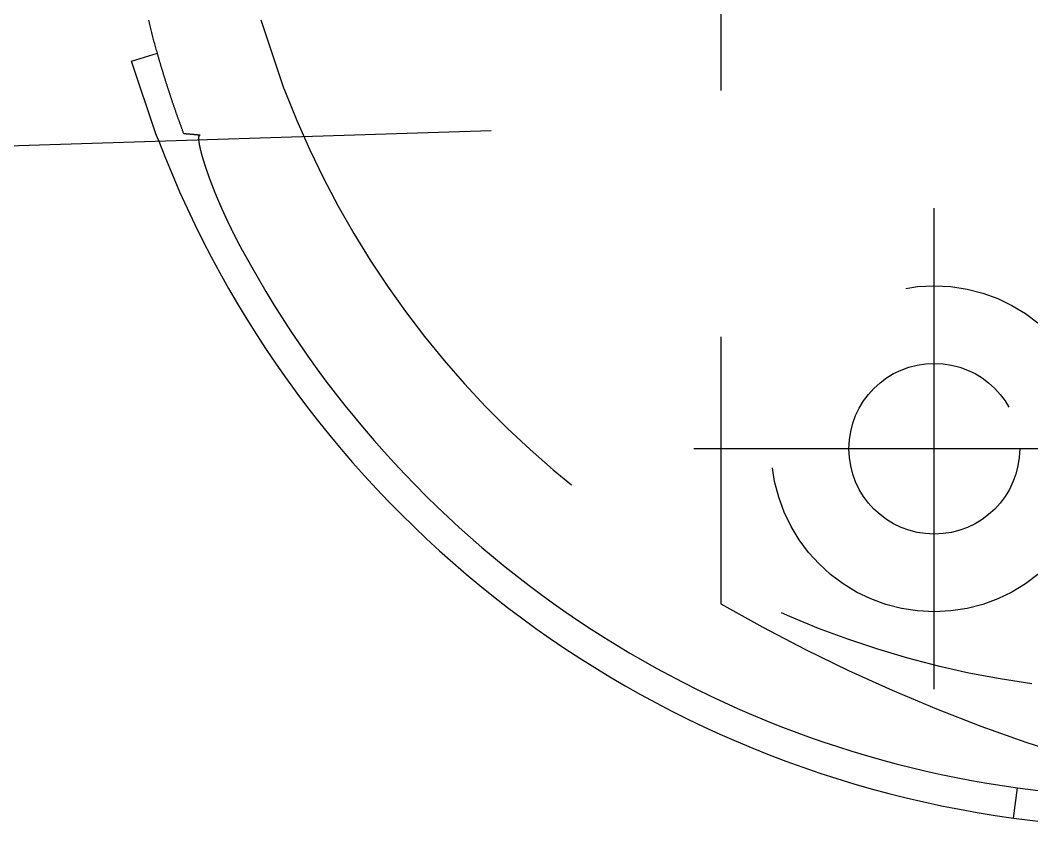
# Model space of a CAD drawing. Extents: x -139 to 76, y -217 to 47.
# Drawn here: x -40.56 to -14.49, y -45 to -23.96 of the extents above; entities that cross this region are included whole.
import ezdxf

# ---------------------------------------------------------------- set-up
doc = ezdxf.new("R2010")
doc.units = 0
doc.linetypes.add('CENTER', pattern=[50.8, 31.75, -6.35, 6.35, -6.35])
doc.linetypes.add('DASHED', pattern=[19.05, 12.7, -6.35])
doc.layers.get('0').update_dxf_attribs({"linetype": 'CONTINUOUS'})
doc.layers.add('CENTER', color=1, linetype='CONTINUOUS')

msp = doc.modelspace()

# ---------------------------------------------------------------- linework, layer by layer
at = {"color": 3, "linetype": 'DASHED'}
for p, q in [((-22.5, 5.984), (-22.5, -39)), ((-37.689, -25.009), (-37.022, -24.811))]:
    msp.add_line(p, q, dxfattribs=at)
at = {"color": 7, "linetype": 'CONTINUOUS'}
for p, q in [((-122.872, -29.819), (-28.423, -26.799)), ((-14.962, -44.518), (-14.856, -43.738))]:
    msp.add_line(p, q, dxfattribs=at)
at = {"color": 3, "linetype": 'DASHED', "flags": 128}
for points in [[(-33.732, -25.79), (-33.763, -25.707), (-34.35, -23.958)], [(-37.004, -27.031), (-37.06, -26.885), (-37.689, -25.009)]]:
    msp.add_lwpolyline(points, dxfattribs=at)
at = {"color": 3}
for points in [[(-37.022, -24.811, 0), (-37.032, -24.776, 0), (-37.042, -24.74, 0), (-37.052, -24.705, 0), (-37.062, -24.669, 0), (-37.072, -24.634, 0), (-37.082, -24.598, 0), (-37.092, -24.562, 0), (-37.101, -24.527, 0), (-37.111, -24.491, 0), (-37.12, -24.456, 0), (-37.13, -24.42, 0), (-37.139, -24.384, 0), (-37.148, -24.349, 0), (-37.158, -24.313, 0), (-37.167, -24.278, 0), (-37.176, -24.242, 0), (-37.185, -24.206, 0), (-37.194, -24.171, 0), (-37.203, -24.135, 0), (-37.212, -24.099, 0), (-37.221, -24.064, 0), (-37.229, -24.028, 0), (-37.238, -23.992, 0), (-37.246, -23.956, 0)], [(-36.342, -26.883, 0), (-36.348, -26.867, 0), (-36.354, -26.851, 0), (-36.36, -26.834, 0), (-36.366, -26.818, 0), (-36.371, -26.802, 0), (-36.377, -26.786, 0), (-36.383, -26.77, 0), (-36.389, -26.754, 0), (-36.395, -26.738, 0), (-36.401, -26.722, 0), (-36.407, -26.706, 0), (-36.413, -26.69, 0), (-36.419, -26.674, 0), (-36.425, -26.657, 0), (-36.43, -26.641, 0), (-36.436, -26.625, 0), (-36.442, -26.609, 0), (-36.448, -26.593, 0), (-36.454, -26.577, 0), (-36.459, -26.561, 0), (-36.465, -26.544, 0), (-36.471, -26.528, 0), (-36.477, -26.512, 0), (-36.483, -26.496, 0), (-36.488, -26.48, 0), (-36.494, -26.464, 0), (-36.5, -26.447, 0), (-36.505, -26.431, 0), (-36.511, -26.415, 0), (-36.517, -26.399, 0), (-36.523, -26.383, 0), (-36.528, -26.366, 0), (-36.534, -26.35, 0), (-36.539, -26.334, 0), (-36.545, -26.318, 0), (-36.551, -26.302, 0), (-36.556, -26.285, 0), (-36.562, -26.269, 0), (-36.568, -26.253, 0), (-36.573, -26.237, 0), (-36.579, -26.221, 0), (-36.584, -26.204, 0), (-36.59, -26.188, 0), (-36.596, -26.172, 0), (-36.601, -26.156, 0), (-36.607, -26.14, 0), (-36.612, -26.123, 0), (-36.618, -26.107, 0), (-36.623, -26.091, 0), (-36.629, -26.075, 0), (-36.634, -26.058, 0), (-36.64, -26.042, 0), (-36.645, -26.026, 0), (-36.651, -26.009, 0), (-36.656, -25.993, 0), (-36.661, -25.977, 0), (-36.667, -25.96, 0), (-36.672, -25.944, 0), (-36.678, -25.928, 0), (-36.683, -25.912, 0), (-36.688, -25.895, 0), (-36.694, -25.879, 0), (-36.699, -25.863, 0), (-36.705, -25.846, 0), (-36.71, -25.83, 0), (-36.715, -25.814, 0), (-36.721, -25.797, 0), (-36.726, -25.781, 0), (-36.731, -25.765, 0), (-36.736, -25.748, 0), (-36.742, -25.732, 0), (-36.747, -25.716, 0), (-36.752, -25.7, 0), (-36.758, -25.683, 0), (-36.763, -25.667, 0), (-36.768, -25.65, 0), (-36.773, -25.634, 0), (-36.779, -25.618, 0), (-36.784, -25.601, 0), (-36.789, -25.585, 0), (-36.794, -25.569, 0), (-36.799, -25.552, 0), (-36.804, -25.536, 0), (-36.81, -25.519, 0), (-36.815, -25.503, 0), (-36.82, -25.487, 0), (-36.825, -25.47, 0), (-36.83, -25.454, 0), (-36.835, -25.437, 0), (-36.84, -25.421, 0), (-36.846, -25.405, 0), (-36.851, -25.388, 0), (-36.856, -25.372, 0), (-36.861, -25.355, 0), (-36.866, -25.339, 0), (-36.871, -25.323, 0), (-36.876, -25.306, 0), (-36.881, -25.29, 0), (-36.886, -25.273, 0), (-36.891, -25.257, 0), (-36.896, -25.24, 0), (-36.901, -25.224, 0), (-36.906, -25.207, 0), (-36.911, -25.191, 0), (-36.916, -25.174, 0), (-36.921, -25.158, 0), (-36.926, -25.141, 0), (-36.931, -25.125, 0), (-36.935, -25.108, 0), (-36.94, -25.092, 0), (-36.945, -25.076, 0), (-36.95, -25.059, 0), (-36.955, -25.043, 0), (-36.96, -25.026, 0), (-36.965, -25.009, 0), (-36.97, -24.993, 0), (-36.974, -24.977, 0), (-36.979, -24.96, 0), (-36.984, -24.943, 0), (-36.989, -24.927, 0), (-36.994, -24.91, 0), (-36.998, -24.894, 0), (-37.003, -24.877, 0), (-37.008, -24.861, 0), (-37.013, -24.844, 0), (-37.017, -24.828, 0), (-37.022, -24.811, 0)], [(-35.918, -26.922, 0), (-35.921, -26.921, 0), (-35.925, -26.921, 0), (-35.928, -26.921, 0), (-35.931, -26.92, 0), (-35.935, -26.92, 0), (-35.938, -26.92, 0), (-35.941, -26.919, 0), (-35.945, -26.919, 0), (-35.948, -26.919, 0), (-35.951, -26.919, 0), (-35.955, -26.918, 0), (-35.958, -26.918, 0), (-35.961, -26.918, 0), (-35.965, -26.918, 0), (-35.968, -26.917, 0), (-35.971, -26.917, 0), (-35.975, -26.917, 0), (-35.978, -26.916, 0), (-35.981, -26.916, 0), (-35.985, -26.916, 0), (-35.988, -26.916, 0), (-35.991, -26.915, 0), (-35.995, -26.915, 0), (-35.998, -26.915, 0), (-36.001, -26.914, 0), (-36.005, -26.914, 0), (-36.008, -26.914, 0), (-36.011, -26.913, 0), (-36.015, -26.913, 0), (-36.018, -26.913, 0), (-36.021, -26.913, 0), (-36.025, -26.912, 0), (-36.028, -26.912, 0), (-36.031, -26.912, 0), (-36.035, -26.911, 0), (-36.038, -26.911, 0), (-36.041, -26.911, 0), (-36.045, -26.91, 0), (-36.048, -26.91, 0), (-36.051, -26.91, 0), (-36.055, -26.91, 0), (-36.058, -26.909, 0), (-36.061, -26.909, 0), (-36.065, -26.909, 0), (-36.068, -26.908, 0), (-36.071, -26.908, 0), (-36.075, -26.908, 0), (-36.078, -26.908, 0), (-36.081, -26.907, 0), (-36.085, -26.907, 0), (-36.088, -26.907, 0), (-36.091, -26.906, 0), (-36.095, -26.906, 0), (-36.098, -26.906, 0), (-36.101, -26.905, 0), (-36.105, -26.905, 0), (-36.108, -26.905, 0), (-36.111, -26.905, 0), (-36.115, -26.904, 0), (-36.118, -26.904, 0), (-36.121, -26.904, 0), (-36.125, -26.903, 0), (-36.128, -26.903, 0), (-36.131, -26.903, 0), (-36.135, -26.902, 0), (-36.138, -26.902, 0), (-36.141, -26.902, 0), (-36.145, -26.902, 0), (-36.148, -26.901, 0), (-36.151, -26.901, 0), (-36.155, -26.901, 0), (-36.158, -26.9, 0), (-36.161, -26.9, 0), (-36.165, -26.9, 0), (-36.168, -26.899, 0), (-36.171, -26.899, 0), (-36.175, -26.899, 0), (-36.178, -26.898, 0), (-36.181, -26.898, 0), (-36.185, -26.898, 0), (-36.188, -26.898, 0), (-36.191, -26.897, 0), (-36.195, -26.897, 0), (-36.198, -26.897, 0), (-36.201, -26.896, 0), (-36.205, -26.896, 0), (-36.208, -26.896, 0), (-36.211, -26.895, 0), (-36.215, -26.895, 0), (-36.218, -26.895, 0), (-36.221, -26.895, 0), (-36.225, -26.894, 0), (-36.228, -26.894, 0), (-36.231, -26.894, 0), (-36.235, -26.893, 0), (-36.238, -26.893, 0), (-36.241, -26.893, 0), (-36.245, -26.892, 0), (-36.248, -26.892, 0), (-36.251, -26.892, 0), (-36.255, -26.891, 0), (-36.258, -26.891, 0), (-36.261, -26.891, 0), (-36.265, -26.89, 0), (-36.268, -26.89, 0), (-36.271, -26.89, 0), (-36.275, -26.89, 0), (-36.278, -26.889, 0), (-36.281, -26.889, 0), (-36.285, -26.889, 0), (-36.288, -26.888, 0), (-36.291, -26.888, 0), (-36.295, -26.888, 0), (-36.298, -26.887, 0), (-36.301, -26.887, 0), (-36.305, -26.887, 0), (-36.308, -26.886, 0), (-36.311, -26.886, 0), (-36.315, -26.886, 0), (-36.318, -26.885, 0), (-36.321, -26.885, 0), (-36.325, -26.885, 0), (-36.328, -26.884, 0), (-36.331, -26.884, 0), (-36.335, -26.884, 0), (-36.338, -26.884, 0), (-36.341, -26.883, 0)], [(-35.952, -27.041, 0), (-35.952, -27.039, 0), (-35.952, -27.037, 0), (-35.952, -27.035, 0), (-35.952, -27.034, 0), (-35.952, -27.032, 0), (-35.953, -27.03, 0), (-35.953, -27.028, 0), (-35.953, -27.026, 0), (-35.953, -27.024, 0), (-35.953, -27.023, 0), (-35.953, -27.021, 0), (-35.953, -27.019, 0), (-35.953, -27.017, 0), (-35.953, -27.016, 0), (-35.953, -27.014, 0), (-35.953, -27.012, 0), (-35.953, -27.011, 0), (-35.953, -27.009, 0), (-35.953, -27.007, 0), (-35.953, -27.006, 0), (-35.953, -27.004, 0), (-35.953, -27.003, 0), (-35.953, -27.001, 0), (-35.953, -27, 0), (-35.953, -26.998, 0), (-35.953, -26.996, 0), (-35.953, -26.995, 0), (-35.953, -26.993, 0), (-35.953, -26.992, 0), (-35.953, -26.991, 0), (-35.953, -26.989, 0), (-35.953, -26.988, 0), (-35.953, -26.986, 0), (-35.953, -26.985, 0), (-35.953, -26.983, 0), (-35.953, -26.982, 0), (-35.953, -26.981, 0), (-35.953, -26.979, 0), (-35.952, -26.978, 0), (-35.952, -26.977, 0), (-35.952, -26.975, 0), (-35.952, -26.974, 0), (-35.952, -26.973, 0), (-35.952, -26.971, 0), (-35.952, -26.97, 0), (-35.951, -26.969, 0), (-35.951, -26.968, 0), (-35.951, -26.967, 0), (-35.951, -26.965, 0), (-35.951, -26.964, 0), (-35.951, -26.963, 0), (-35.95, -26.962, 0), (-35.95, -26.961, 0), (-35.95, -26.96, 0), (-35.95, -26.959, 0), (-35.95, -26.958, 0), (-35.949, -26.957, 0), (-35.949, -26.956, 0), (-35.949, -26.955, 0), (-35.949, -26.953, 0), (-35.948, -26.953, 0), (-35.948, -26.952, 0), (-35.948, -26.951, 0), (-35.948, -26.95, 0), (-35.947, -26.949, 0), (-35.947, -26.948, 0), (-35.947, -26.947, 0), (-35.946, -26.946, 0), (-35.946, -26.945, 0), (-35.946, -26.944, 0), (-35.946, -26.944, 0), (-35.945, -26.943, 0), (-35.945, -26.942, 0), (-35.944, -26.941, 0), (-35.944, -26.94, 0), (-35.944, -26.939, 0), (-35.944, -26.939, 0), (-35.943, -26.938, 0), (-35.943, -26.937, 0), (-35.942, -26.937, 0), (-35.942, -26.936, 0), (-35.942, -26.935, 0), (-35.941, -26.935, 0), (-35.941, -26.934, 0), (-35.941, -26.933, 0), (-35.94, -26.933, 0), (-35.94, -26.932, 0), (-35.939, -26.932, 0), (-35.939, -26.931, 0), (-35.938, -26.93, 0), (-35.938, -26.93, 0), (-35.938, -26.929, 0), (-35.937, -26.929, 0), (-35.937, -26.928, 0), (-35.936, -26.928, 0), (-35.936, -26.928, 0), (-35.935, -26.927, 0), (-35.935, -26.927, 0), (-35.934, -26.926, 0), (-35.934, -26.926, 0), (-35.933, -26.925, 0), (-35.933, -26.925, 0), (-35.932, -26.925, 0), (-35.932, -26.924, 0), (-35.931, -26.924, 0), (-35.931, -26.924, 0), (-35.93, -26.924, 0), (-35.929, -26.923, 0), (-35.929, -26.923, 0), (-35.928, -26.923, 0), (-35.928, -26.923, 0), (-35.927, -26.922, 0), (-35.927, -26.922, 0), (-35.926, -26.922, 0), (-35.925, -26.922, 0), (-35.925, -26.922, 0), (-35.924, -26.922, 0), (-35.924, -26.922, 0), (-35.923, -26.922, 0), (-35.922, -26.922, 0), (-35.922, -26.922, 0), (-35.921, -26.922, 0), (-35.92, -26.921, 0), (-35.92, -26.921, 0), (-35.919, -26.921, 0), (-35.919, -26.922, 0), (-35.918, -26.922, 0)], [(-35.918, -26.922, 0), (-35.918, -26.922, 0), (-35.918, -26.922, 0), (-35.918, -26.922, 0), (-35.918, -26.922, 0), (-35.918, -26.922, 0), (-35.918, -26.922, 0), (-35.918, -26.922, 0), (-35.918, -26.922, 0), (-35.918, -26.922, 0), (-35.918, -26.922, 0), (-35.918, -26.922, 0), (-35.918, -26.922, 0), (-35.919, -26.922, 0), (-35.919, -26.922, 0), (-35.919, -26.922, 0), (-35.919, -26.922, 0), (-35.919, -26.922, 0), (-35.919, -26.922, 0), (-35.919, -26.922, 0), (-35.919, -26.922, 0), (-35.919, -26.922, 0), (-35.919, -26.922, 0), (-35.919, -26.922, 0), (-35.919, -26.922, 0), (-35.919, -26.922, 0), (-35.919, -26.922, 0), (-35.919, -26.922, 0), (-35.919, -26.922, 0), (-35.919, -26.922, 0), (-35.919, -26.922, 0), (-35.919, -26.922, 0), (-35.919, -26.922, 0), (-35.919, -26.922, 0), (-35.919, -26.922, 0), (-35.919, -26.922, 0), (-35.919, -26.922, 0), (-35.919, -26.922, 0), (-35.919, -26.922, 0), (-35.919, -26.922, 0), (-35.919, -26.922, 0), (-35.919, -26.922, 0), (-35.919, -26.922, 0), (-35.919, -26.922, 0), (-35.919, -26.922, 0), (-35.919, -26.922, 0), (-35.919, -26.922, 0), (-35.919, -26.922, 0), (-35.92, -26.922, 0), (-35.92, -26.922, 0), (-35.92, -26.922, 0), (-35.92, -26.922, 0), (-35.92, -26.922, 0), (-35.92, -26.922, 0), (-35.92, -26.922, 0), (-35.92, -26.922, 0), (-35.92, -26.922, 0), (-35.92, -26.922, 0), (-35.92, -26.922, 0), (-35.92, -26.922, 0), (-35.92, -26.922, 0), (-35.92, -26.922, 0), (-35.92, -26.922, 0), (-35.92, -26.922, 0), (-35.92, -26.922, 0), (-35.92, -26.922, 0), (-35.92, -26.922, 0), (-35.92, -26.922, 0), (-35.92, -26.922, 0), (-35.92, -26.922, 0), (-35.92, -26.922, 0), (-35.92, -26.922, 0), (-35.92, -26.922, 0), (-35.92, -26.922, 0), (-35.92, -26.922, 0), (-35.92, -26.922, 0), (-35.92, -26.922, 0), (-35.92, -26.922, 0), (-35.92, -26.922, 0), (-35.921, -26.922, 0), (-35.921, -26.922, 0), (-35.921, -26.922, 0), (-35.921, -26.922, 0), (-35.921, -26.922, 0), (-35.921, -26.922, 0), (-35.921, -26.922, 0), (-35.921, -26.922, 0), (-35.921, -26.922, 0), (-35.921, -26.922, 0), (-35.921, -26.922, 0), (-35.921, -26.922, 0), (-35.921, -26.922, 0), (-35.921, -26.922, 0), (-35.921, -26.922, 0), (-35.921, -26.922, 0), (-35.921, -26.922, 0), (-35.921, -26.922, 0), (-35.921, -26.922, 0), (-35.921, -26.922, 0), (-35.921, -26.922, 0), (-35.921, -26.922, 0), (-35.921, -26.922, 0), (-35.921, -26.922, 0), (-35.921, -26.922, 0), (-35.921, -26.922, 0), (-35.921, -26.922, 0), (-35.921, -26.922, 0), (-35.922, -26.922, 0), (-35.922, -26.922, 0), (-35.922, -26.922, 0), (-35.922, -26.922, 0), (-35.922, -26.922, 0), (-35.922, -26.922, 0), (-35.922, -26.922, 0), (-35.922, -26.922, 0), (-35.922, -26.922, 0), (-35.922, -26.922, 0), (-35.922, -26.922, 0), (-35.922, -26.922, 0), (-35.922, -26.922, 0), (-35.922, -26.922, 0), (-35.922, -26.922, 0), (-35.922, -26.922, 0), (-35.922, -26.922, 0), (-35.922, -26.922, 0), (-35.922, -26.922, 0), (-35.922, -26.922, 0), (-35.922, -26.922, 0)]]:
    msp.add_polyline3d(points, dxfattribs=at)
at = {"color": 7}
msp.add_polyline3d([(-34.82, -29.909, 0), (-34.824, -29.901, 0), (-34.827, -29.895, 0), (-34.831, -29.887, 0), (-34.835, -29.88, 0), (-34.839, -29.873, 0), (-34.842, -29.866, 0), (-34.846, -29.859, 0), (-34.85, -29.852, 0), (-34.854, -29.845, 0), (-34.858, -29.838, 0), (-34.861, -29.831, 0), (-34.865, -29.824, 0), (-34.869, -29.817, 0), (-34.873, -29.81, 0), (-34.876, -29.803, 0), (-34.88, -29.796, 0), (-34.884, -29.789, 0), (-34.887, -29.782, 0), (-34.891, -29.775, 0), (-34.895, -29.768, 0), (-34.899, -29.761, 0), (-34.902, -29.754, 0), (-34.906, -29.747, 0), (-34.91, -29.74, 0), (-34.913, -29.733, 0), (-34.917, -29.726, 0), (-34.921, -29.718, 0), (-34.924, -29.712, 0), (-34.928, -29.704, 0), (-34.932, -29.697, 0), (-34.935, -29.69, 0), (-34.939, -29.683, 0), (-34.943, -29.676, 0), (-34.946, -29.669, 0), (-34.95, -29.662, 0), (-34.954, -29.655, 0), (-34.957, -29.648, 0), (-34.961, -29.641, 0), (-34.965, -29.634, 0), (-34.968, -29.627, 0), (-34.972, -29.62, 0), (-34.975, -29.613, 0), (-34.979, -29.606, 0), (-34.983, -29.599, 0), (-34.986, -29.592, 0), (-34.99, -29.585, 0), (-34.993, -29.578, 0), (-34.997, -29.571, 0), (-35.001, -29.564, 0), (-35.004, -29.557, 0), (-35.008, -29.55, 0), (-35.011, -29.543, 0), (-35.015, -29.536, 0), (-35.018, -29.529, 0), (-35.022, -29.522, 0), (-35.025, -29.515, 0), (-35.029, -29.508, 0), (-35.032, -29.501, 0), (-35.036, -29.494, 0), (-35.039, -29.487, 0), (-35.043, -29.48, 0), (-35.047, -29.473, 0), (-35.05, -29.466, 0), (-35.054, -29.459, 0), (-35.057, -29.452, 0), (-35.061, -29.445, 0), (-35.064, -29.438, 0), (-35.068, -29.431, 0), (-35.071, -29.424, 0), (-35.075, -29.417, 0), (-35.078, -29.41, 0), (-35.081, -29.403, 0), (-35.085, -29.396, 0), (-35.088, -29.389, 0), (-35.092, -29.382, 0), (-35.095, -29.375, 0), (-35.099, -29.368, 0), (-35.102, -29.361, 0), (-35.106, -29.354, 0), (-35.109, -29.347, 0), (-35.112, -29.34, 0), (-35.116, -29.333, 0), (-35.119, -29.326, 0), (-35.123, -29.319, 0), (-35.126, -29.312, 0), (-35.13, -29.305, 0), (-35.133, -29.298, 0), (-35.136, -29.291, 0), (-35.14, -29.284, 0), (-35.143, -29.277, 0), (-35.147, -29.27, 0), (-35.15, -29.263, 0), (-35.153, -29.256, 0), (-35.157, -29.249, 0), (-35.16, -29.242, 0), (-35.163, -29.235, 0), (-35.167, -29.228, 0), (-35.17, -29.221, 0), (-35.173, -29.214, 0), (-35.177, -29.207, 0), (-35.18, -29.2, 0), (-35.184, -29.193, 0), (-35.187, -29.186, 0), (-35.19, -29.179, 0), (-35.194, -29.172, 0), (-35.197, -29.165, 0), (-35.2, -29.158, 0), (-35.203, -29.151, 0), (-35.207, -29.144, 0), (-35.21, -29.137, 0), (-35.213, -29.13, 0), (-35.217, -29.123, 0), (-35.22, -29.116, 0), (-35.223, -29.109, 0), (-35.227, -29.102, 0), (-35.23, -29.095, 0), (-35.233, -29.088, 0), (-35.236, -29.081, 0), (-35.24, -29.074, 0), (-35.243, -29.067, 0), (-35.246, -29.06, 0), (-35.249, -29.053, 0), (-35.252, -29.047, 0), (-35.256, -29.04, 0), (-35.259, -29.033, 0), (-35.262, -29.026, 0), (-35.265, -29.019, 0), (-35.269, -29.012, 0), (-35.272, -29.005, 0), (-35.275, -28.998, 0), (-35.278, -28.991, 0), (-35.281, -28.984, 0), (-35.285, -28.977, 0), (-35.288, -28.97, 0), (-35.291, -28.963, 0), (-35.294, -28.956, 0), (-35.297, -28.949, 0), (-35.3, -28.942, 0), (-35.304, -28.936, 0), (-35.307, -28.928, 0), (-35.31, -28.922, 0), (-35.313, -28.915, 0), (-35.316, -28.908, 0), (-35.319, -28.901, 0), (-35.322, -28.894, 0), (-35.325, -28.887, 0), (-35.329, -28.88, 0), (-35.332, -28.873, 0), (-35.335, -28.866, 0), (-35.338, -28.86, 0), (-35.341, -28.853, 0), (-35.344, -28.846, 0), (-35.347, -28.839, 0), (-35.35, -28.832, 0), (-35.353, -28.825, 0), (-35.356, -28.818, 0), (-35.359, -28.811, 0), (-35.362, -28.805, 0), (-35.365, -28.798, 0), (-35.368, -28.791, 0), (-35.371, -28.784, 0), (-35.374, -28.777, 0), (-35.377, -28.77, 0), (-35.38, -28.764, 0), (-35.383, -28.757, 0), (-35.386, -28.75, 0), (-35.389, -28.743, 0), (-35.392, -28.736, 0), (-35.395, -28.73, 0), (-35.398, -28.723, 0), (-35.401, -28.716, 0), (-35.404, -28.709, 0), (-35.407, -28.703, 0), (-35.41, -28.696, 0), (-35.413, -28.689, 0), (-35.416, -28.682, 0), (-35.419, -28.676, 0), (-35.422, -28.669, 0), (-35.425, -28.662, 0), (-35.427, -28.655, 0), (-35.43, -28.649, 0), (-35.433, -28.642, 0), (-35.436, -28.636, 0), (-35.439, -28.629, 0), (-35.442, -28.622, 0), (-35.444, -28.616, 0), (-35.447, -28.609, 0), (-35.45, -28.602, 0), (-35.453, -28.596, 0), (-35.456, -28.589, 0), (-35.459, -28.582, 0), (-35.461, -28.576, 0), (-35.464, -28.569, 0), (-35.467, -28.562, 0), (-35.47, -28.556, 0), (-35.472, -28.549, 0), (-35.475, -28.543, 0), (-35.478, -28.536, 0), (-35.481, -28.53, 0), (-35.483, -28.523, 0), (-35.486, -28.517, 0), (-35.489, -28.51, 0), (-35.492, -28.503, 0), (-35.494, -28.497, 0), (-35.497, -28.49, 0), (-35.5, -28.484, 0), (-35.502, -28.477, 0), (-35.505, -28.471, 0), (-35.508, -28.464, 0), (-35.51, -28.458, 0), (-35.513, -28.451, 0), (-35.516, -28.445, 0), (-35.518, -28.439, 0), (-35.521, -28.432, 0), (-35.524, -28.426, 0), (-35.526, -28.419, 0), (-35.529, -28.413, 0), (-35.531, -28.406, 0), (-35.534, -28.4, 0), (-35.537, -28.393, 0), (-35.539, -28.387, 0), (-35.542, -28.381, 0), (-35.544, -28.374, 0), (-35.547, -28.368, 0), (-35.55, -28.362, 0), (-35.552, -28.355, 0), (-35.555, -28.349, 0), (-35.557, -28.343, 0), (-35.56, -28.336, 0), (-35.562, -28.33, 0), (-35.565, -28.323, 0), (-35.567, -28.317, 0), (-35.57, -28.311, 0), (-35.572, -28.305, 0), (-35.575, -28.298, 0), (-35.577, -28.292, 0), (-35.58, -28.286, 0), (-35.582, -28.279, 0), (-35.585, -28.273, 0), (-35.587, -28.267, 0), (-35.59, -28.261, 0), (-35.592, -28.254, 0), (-35.594, -28.248, 0), (-35.597, -28.242, 0), (-35.599, -28.236, 0), (-35.602, -28.229, 0), (-35.604, -28.223, 0), (-35.606, -28.217, 0), (-35.609, -28.211, 0), (-35.611, -28.204, 0), (-35.614, -28.198, 0), (-35.616, -28.192, 0), (-35.618, -28.186, 0), (-35.621, -28.18, 0), (-35.623, -28.174, 0), (-35.626, -28.167, 0), (-35.628, -28.161, 0), (-35.63, -28.155, 0), (-35.633, -28.149, 0), (-35.635, -28.143, 0), (-35.637, -28.137, 0), (-35.639, -28.131, 0), (-35.642, -28.125, 0), (-35.644, -28.119, 0), (-35.646, -28.112, 0), (-35.649, -28.106, 0), (-35.651, -28.1, 0), (-35.653, -28.094, 0), (-35.655, -28.088, 0), (-35.658, -28.082, 0), (-35.66, -28.076, 0), (-35.662, -28.07, 0), (-35.664, -28.064, 0), (-35.666, -28.058, 0), (-35.669, -28.052, 0), (-35.671, -28.046, 0), (-35.673, -28.04, 0), (-35.675, -28.034, 0), (-35.678, -28.028, 0), (-35.68, -28.022, 0), (-35.682, -28.016, 0), (-35.684, -28.01, 0), (-35.686, -28.005, 0), (-35.688, -27.999, 0), (-35.69, -27.993, 0), (-35.693, -27.987, 0), (-35.695, -27.981, 0), (-35.697, -27.975, 0), (-35.699, -27.969, 0), (-35.701, -27.963, 0), (-35.703, -27.958, 0), (-35.705, -27.952, 0), (-35.707, -27.946, 0), (-35.709, -27.94, 0), (-35.711, -27.934, 0), (-35.713, -27.929, 0), (-35.715, -27.923, 0), (-35.717, -27.917, 0), (-35.719, -27.912, 0), (-35.721, -27.906, 0), (-35.723, -27.9, 0), (-35.725, -27.894, 0), (-35.727, -27.889, 0), (-35.729, -27.883, 0), (-35.731, -27.877, 0), (-35.733, -27.872, 0), (-35.735, -27.866, 0), (-35.737, -27.86, 0), (-35.739, -27.855, 0), (-35.741, -27.849, 0), (-35.743, -27.844, 0), (-35.745, -27.838, 0), (-35.747, -27.833, 0), (-35.749, -27.827, 0), (-35.751, -27.822, 0), (-35.752, -27.816, 0), (-35.754, -27.811, 0), (-35.756, -27.805, 0), (-35.758, -27.8, 0), (-35.76, -27.794, 0), (-35.762, -27.789, 0), (-35.764, -27.783, 0), (-35.765, -27.778, 0), (-35.767, -27.772, 0), (-35.769, -27.767, 0), (-35.771, -27.762, 0), (-35.773, -27.756, 0), (-35.774, -27.751, 0), (-35.776, -27.746, 0), (-35.778, -27.74, 0), (-35.779, -27.735, 0), (-35.781, -27.73, 0), (-35.783, -27.724, 0), (-35.785, -27.719, 0), (-35.786, -27.714, 0), (-35.788, -27.709, 0), (-35.79, -27.704, 0), (-35.791, -27.698, 0), (-35.793, -27.693, 0), (-35.795, -27.688, 0), (-35.796, -27.683, 0), (-35.798, -27.678, 0), (-35.8, -27.673, 0), (-35.801, -27.668, 0), (-35.803, -27.663, 0), (-35.805, -27.657, 0), (-35.806, -27.652, 0), (-35.808, -27.647, 0), (-35.809, -27.642, 0), (-35.811, -27.637, 0), (-35.812, -27.632, 0), (-35.814, -27.627, 0), (-35.816, -27.622, 0), (-35.817, -27.617, 0), (-35.819, -27.612, 0), (-35.82, -27.608, 0), (-35.822, -27.602, 0), (-35.823, -27.598, 0), (-35.825, -27.593, 0), (-35.826, -27.588, 0), (-35.828, -27.583, 0), (-35.829, -27.578, 0), (-35.831, -27.573, 0), (-35.832, -27.569, 0), (-35.834, -27.564, 0), (-35.835, -27.559, 0), (-35.836, -27.554, 0), (-35.838, -27.549, 0), (-35.839, -27.545, 0), (-35.841, -27.54, 0), (-35.842, -27.535, 0), (-35.843, -27.531, 0), (-35.845, -27.526, 0), (-35.846, -27.521, 0), (-35.847, -27.517, 0), (-35.849, -27.512, 0), (-35.85, -27.507, 0), (-35.852, -27.503, 0), (-35.853, -27.498, 0), (-35.854, -27.494, 0), (-35.855, -27.489, 0), (-35.857, -27.484, 0), (-35.858, -27.48, 0), (-35.859, -27.475, 0), (-35.861, -27.471, 0), (-35.862, -27.466, 0), (-35.863, -27.462, 0), (-35.864, -27.457, 0), (-35.866, -27.453, 0), (-35.867, -27.448, 0), (-35.868, -27.444, 0), (-35.869, -27.44, 0), (-35.871, -27.435, 0), (-35.872, -27.431, 0), (-35.873, -27.427, 0), (-35.874, -27.422, 0), (-35.875, -27.418, 0), (-35.877, -27.414, 0), (-35.878, -27.409, 0), (-35.879, -27.405, 0), (-35.88, -27.401, 0), (-35.881, -27.396, 0), (-35.882, -27.392, 0), (-35.883, -27.388, 0), (-35.885, -27.384, 0), (-35.886, -27.38, 0), (-35.887, -27.375, 0), (-35.888, -27.371, 0), (-35.889, -27.367, 0), (-35.89, -27.363, 0), (-35.891, -27.359, 0), (-35.892, -27.355, 0), (-35.893, -27.351, 0), (-35.894, -27.347, 0), (-35.895, -27.343, 0), (-35.896, -27.339, 0), (-35.897, -27.335, 0), (-35.898, -27.331, 0), (-35.899, -27.327, 0), (-35.9, -27.323, 0), (-35.901, -27.319, 0), (-35.902, -27.315, 0), (-35.903, -27.311, 0), (-35.904, -27.307, 0), (-35.905, -27.303, 0), (-35.906, -27.299, 0), (-35.907, -27.295, 0), (-35.908, -27.292, 0), (-35.908, -27.288, 0), (-35.909, -27.284, 0), (-35.91, -27.28, 0), (-35.911, -27.276, 0), (-35.912, -27.273, 0), (-35.913, -27.269, 0), (-35.914, -27.265, 0), (-35.915, -27.262, 0), (-35.915, -27.258, 0), (-35.916, -27.254, 0), (-35.917, -27.251, 0), (-35.918, -27.247, 0), (-35.919, -27.244, 0), (-35.919, -27.24, 0), (-35.92, -27.236, 0), (-35.921, -27.233, 0), (-35.922, -27.229, 0), (-35.922, -27.226, 0), (-35.923, -27.222, 0), (-35.924, -27.219, 0), (-35.925, -27.215, 0), (-35.925, -27.212, 0), (-35.926, -27.209, 0), (-35.927, -27.205, 0), (-35.928, -27.202, 0), (-35.928, -27.199, 0), (-35.929, -27.195, 0), (-35.929, -27.192, 0), (-35.93, -27.189, 0), (-35.931, -27.186, 0), (-35.931, -27.182, 0), (-35.932, -27.179, 0), (-35.933, -27.176, 0), (-35.933, -27.173, 0), (-35.934, -27.169, 0), (-35.934, -27.166, 0), (-35.935, -27.163, 0), (-35.935, -27.16, 0), (-35.936, -27.157, 0), (-35.937, -27.154, 0), (-35.937, -27.151, 0), (-35.938, -27.148, 0), (-35.938, -27.145, 0), (-35.939, -27.142, 0), (-35.939, -27.139, 0), (-35.94, -27.136, 0), (-35.94, -27.133, 0), (-35.941, -27.13, 0), (-35.941, -27.127, 0), (-35.942, -27.125, 0), (-35.942, -27.122, 0), (-35.943, -27.119, 0), (-35.943, -27.116, 0), (-35.943, -27.113, 0), (-35.944, -27.11, 0), (-35.944, -27.108, 0), (-35.944, -27.105, 0), (-35.945, -27.102, 0), (-35.945, -27.1, 0), (-35.946, -27.097, 0), (-35.946, -27.094, 0), (-35.946, -27.092, 0), (-35.947, -27.089, 0), (-35.947, -27.087, 0), (-35.947, -27.084, 0), (-35.948, -27.081, 0), (-35.948, -27.079, 0), (-35.948, -27.076, 0), (-35.949, -27.074, 0), (-35.949, -27.071, 0), (-35.949, -27.069, 0), (-35.949, -27.067, 0), (-35.95, -27.064, 0), (-35.95, -27.062, 0), (-35.95, -27.059, 0), (-35.95, -27.057, 0), (-35.951, -27.055, 0), (-35.951, -27.052, 0), (-35.951, -27.05, 0), (-35.951, -27.048, 0), (-35.951, -27.045, 0), (-35.952, -27.043, 0), (-35.952, -27.041, 0)], dxfattribs=at)
at = {"color": 3, "linetype": 'DASHED'}
for radius in [4.2, 2.2]:
    msp.add_circle((-17, -35), radius, dxfattribs=at)
for centre, radius, start, end in [((-18.626, -19.365), 19.881, 148.5102, 196.4924), ((-11.227, -17.174), 24.098, 200.9251, 262.2208), ((-11.227, -17.174), 27.598, 200.9251, 201.0192), ((0, 0.188), 45.188, 240.1372, 265.1877)]:
    msp.add_arc(centre, radius, start, end, dxfattribs=at)
at = {"color": 7, "linetype": 'CONTINUOUS'}
for centre, radius, start, end in [((-7.873, 7.377), 52.377, 262.2208, 339.147), ((-11.227, -17.174), 27.598, 201.0192, 262.2208), ((-11.227, -17.174), 26.81, 208.3578, 262.2208), ((-7.875, 7.468), 51.679, 262.2373, 304.555)]:
    msp.add_arc(centre, radius, start, end, dxfattribs=at)
at = {"layer": 'CENTER', "color": 1, "linetype": 'CENTER'}
for p, q in [((-17, -41.2), (-17, -28.8)), ((-10.8, -35), (-23.2, -35))]:
    msp.add_line(p, q, dxfattribs=at)

doc.saveas('drawing.dxf')
